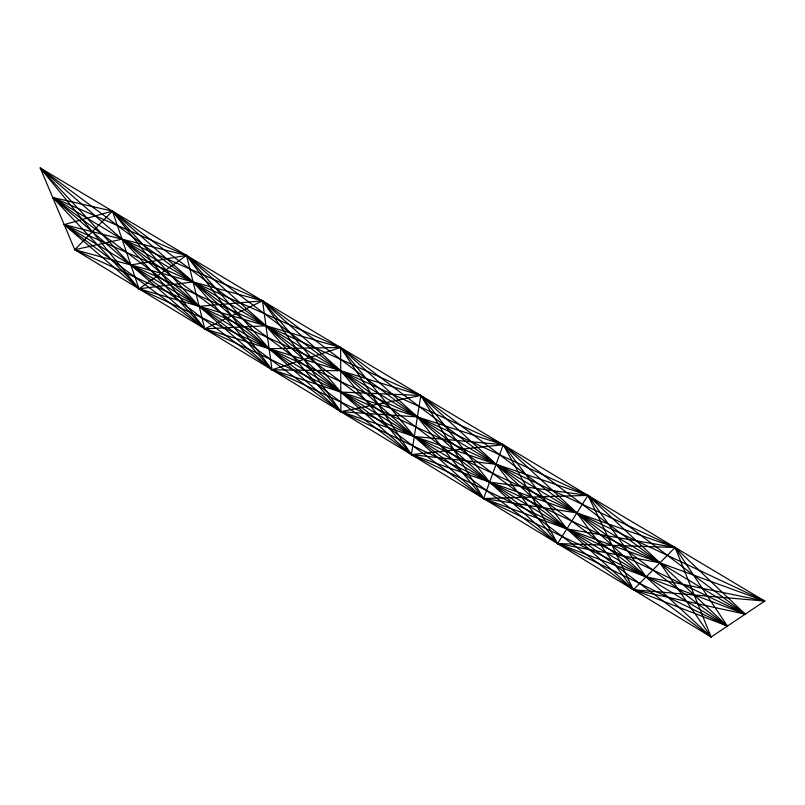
<?xml version="1.0" encoding="UTF-8"?>
<svg xmlns="http://www.w3.org/2000/svg" width="805" height="805" viewBox="0 0 805 805"><rect width="100%" height="100%" fill="white"/><g stroke="black" fill="none" stroke-linecap="round" stroke-linejoin="round"><path stroke-width="1.21" d="M411.385 454.594L420.824 395.466L130.873 264.996L40.25 167.963L74.784 249.731L711.127 637.037L764.75 601.063L40.25 167.963L139.034 288.824L587.972 495.387L745.219 614.165L633.404 589.723L186.508 255.396L52.707 197.467L139.034 288.824L340.616 347.519L646.093 576.873L764.75 601.063L272.02 369.777L130.873 264.996L186.508 255.396L411.385 454.594L745.219 614.165L675.103 547.47L204.762 328.832L64.189 224.625L112.428 211.111L557.583 543.576L727.418 626.109L675.103 547.47L411.385 454.594L122.038 239.176L74.784 249.731L503.246 444.732L659.939 562.846L711.127 637.037L262.541 300.849L122.038 239.176L204.762 328.832L420.824 395.466L727.418 626.109L633.404 589.723L420.824 395.466L340.797 392.075L262.541 300.849L74.784 249.731L112.428 211.111L340.877 411.687L659.939 562.846L557.583 543.576L340.616 347.519L64.189 224.625L139.034 288.824L193.099 281.941L272.02 369.777L503.246 444.732L711.127 637.037L675.103 547.47L566.841 528.895L503.246 444.732L414.263 436.541L340.616 347.519L269.122 348.686L186.508 255.396L64.189 224.625L727.418 626.109L587.972 495.387L340.877 411.687L52.707 197.467L112.428 211.111L199.167 306.333L262.541 300.849L483.594 498.547L646.093 576.873L587.972 495.387L489.591 482.135L420.824 395.466L340.877 411.687L265.972 325.784L204.762 328.832L52.707 197.467L745.219 614.165L557.583 543.576L496.111 464.264L411.385 454.594L340.716 370.763L272.02 369.777L40.25 167.963L483.594 498.547L764.75 601.063L633.404 589.723L576.933 512.896L483.594 498.547L417.403 416.91L340.877 411.687L262.541 300.849L204.762 328.832L112.428 211.111L139.034 288.824L186.508 255.396L272.02 369.777L340.616 347.519L411.385 454.594L503.246 444.732L557.583 543.576L675.103 547.47L633.404 589.723L587.972 495.387L483.594 498.547L420.824 395.466M483.594 498.547L503.246 444.732M557.583 543.576L587.972 495.387M186.508 255.396L204.762 328.832M262.541 300.849L272.02 369.777M340.616 347.519L340.877 411.687"/></g></svg>
